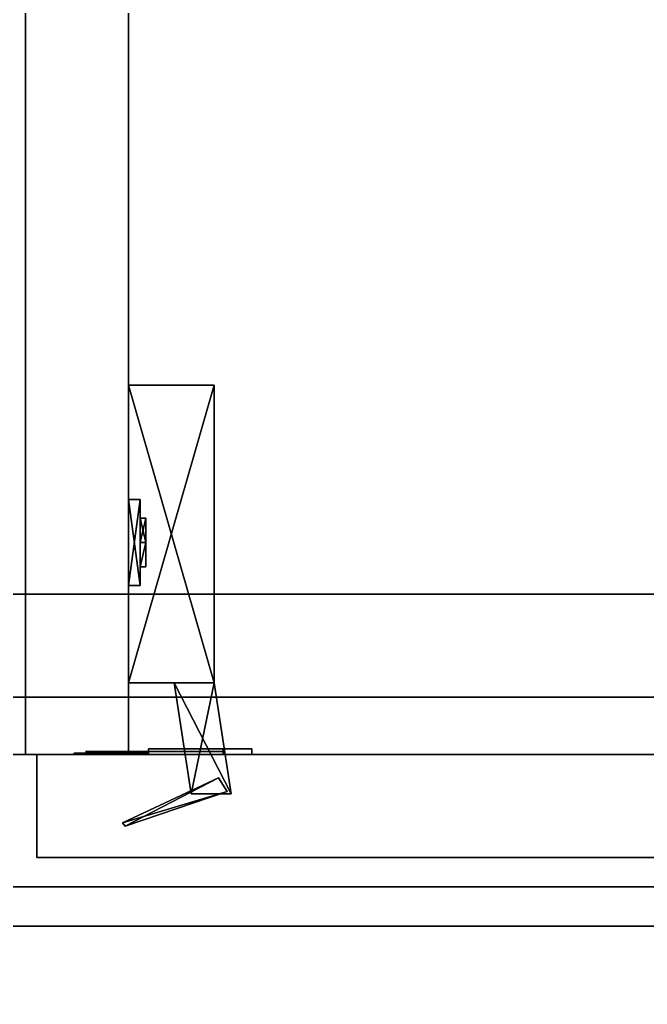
# Model space of a CAD drawing. Extents: x 0 to 5228, y -2725 to 0.
# Drawn here: x 3721.5 to 3831, y -773.6 to -601.7 of the extents above; entities that cross this region are included whole.
import ezdxf

# ---------------------------------------------------------------- set-up
doc = ezdxf.new("R2010")
doc.units = 0
for name, color, linetype in [('LAYER0', 7, 'CONTINUOUS'), ('LAYER1', 7, 'CONTINUOUS'), ('LAYER307', 7, 'CONTINUOUS'), ('LAYER335', 7, 'CONTINUOUS'), ('LAYER336', 7, 'CONTINUOUS'), ('LAYER338', 7, 'CONTINUOUS'), ('LAYER348', 28, 'CONTINUOUS'), ('LAYER349', 253, 'CONTINUOUS'), ('LAYER350', 28, 'CONTINUOUS'), ('LAYER351', 253, 'CONTINUOUS'), ('LAYER352', 251, 'CONTINUOUS'), ('LAYER640', 7, 'CONTINUOUS'), ('LAYER723', 16, 'CONTINUOUS'), ('LAYER753', 251, 'CONTINUOUS'), ('LAYER755', 251, 'CONTINUOUS')]:
    doc.layers.add(name, color=color, linetype=linetype)

msp = doc.modelspace()

# ---------------------------------------------------------------- linework, layer by layer
at = {"layer": 'LAYER0', "invisible_edges": 1}
for points in [[(5227.5, 0), (0, -2725.14), (0, 0), (5227.5, 0)], [(5227.5, -2725.14, 5), (0, 0, 5), (0, -2725.14, 5), (5227.5, -2725.14, 5)], [(0, 0, 5), (5227.5, -2725.14, 5), (5227.5, 0, 5), (0, 0, 5)], [(0, -2725.14), (5227.5, 0), (5227.5, -2725.14), (0, -2725.14)]]:
    msp.add_3dface(points, dxfattribs=at)
at = {"layer": 'LAYER307', "invisible_edges": 1}
for points in [[(3704.5, -150, 1993), (3722.5, -730, 1993), (3704.5, -730, 1993), (3704.5, -150, 1993)], [(3722.5, -730, 1993), (3704.5, -150, 1993), (3722.5, -150, 1993), (3722.5, -730, 1993)], [(3722.5, -150, 2475), (3704.5, -730, 2475), (3722.5, -730, 2475), (3722.5, -150, 2475)], [(3704.5, -730, 2475), (3722.5, -150, 2475), (3704.5, -150, 2475), (3704.5, -730, 2475)], [(3722.5, -730, 1993), (3722.5, -150, 2475), (3722.5, -730, 2475), (3722.5, -730, 1993)], [(3722.5, -150, 2475), (3722.5, -730, 1993), (3722.5, -150, 1993), (3722.5, -150, 2475)], [(3722.5, -730, 1993), (3704.5, -730, 2475), (3704.5, -730, 1993), (3722.5, -730, 1993)], [(3704.5, -730, 2475), (3722.5, -730, 1993), (3722.5, -730, 2475), (3704.5, -730, 2475)]]:
    msp.add_3dface(points, dxfattribs=at)
at = {"layer": 'LAYER335', "invisible_edges": 1}
for points in [[(3740.5, -150, 2474), (4388.5, -730, 2474), (4388.5, -150, 2474), (3740.5, -150, 2474)], [(4388.5, -730, 2474), (3740.5, -150, 2474), (3740.5, -730, 2474), (4388.5, -730, 2474)], [(3740.5, -150, 2474), (3740.5, -730, 2456), (3740.5, -730, 2474), (3740.5, -150, 2474)], [(3740.5, -730, 2456), (3740.5, -150, 2474), (3740.5, -150, 2456), (3740.5, -730, 2456)], [(3740.5, -730, 2456), (4388.5, -150, 2456), (4388.5, -730, 2456), (3740.5, -730, 2456)], [(4388.5, -150, 2456), (3740.5, -730, 2456), (3740.5, -150, 2456), (4388.5, -150, 2456)], [(3740.5, -730, 2456), (4388.5, -730, 2474), (3740.5, -730, 2474), (3740.5, -730, 2456)], [(4388.5, -730, 2474), (3740.5, -730, 2456), (4388.5, -730, 2456), (4388.5, -730, 2474)]]:
    msp.add_3dface(points, dxfattribs=at)
at = {"layer": 'LAYER336', "invisible_edges": 1}
for points in [[(4388.5, -150, 1994), (3740.5, -730, 1994), (3740.5, -150, 1994), (4388.5, -150, 1994)], [(3740.5, -730, 1994), (4388.5, -150, 1994), (4388.5, -730, 1994), (3740.5, -730, 1994)], [(3740.5, -150, 2012), (3740.5, -730, 1994), (3740.5, -730, 2012), (3740.5, -150, 2012)], [(3740.5, -730, 1994), (3740.5, -150, 2012), (3740.5, -150, 1994), (3740.5, -730, 1994)], [(4388.5, -730, 2012), (3740.5, -150, 2012), (3740.5, -730, 2012), (4388.5, -730, 2012)], [(3740.5, -150, 2012), (4388.5, -730, 2012), (4388.5, -150, 2012), (3740.5, -150, 2012)], [(4388.5, -730, 2012), (3740.5, -730, 1994), (4388.5, -730, 1994), (4388.5, -730, 2012)], [(3740.5, -730, 1994), (4388.5, -730, 2012), (3740.5, -730, 2012), (3740.5, -730, 1994)]]:
    msp.add_3dface(points, dxfattribs=at)
at = {"layer": 'LAYER338', "invisible_edges": 1}
for points in [[(3722.5, -150, 1993), (3740.5, -730, 1993), (3722.5, -730, 1993), (3722.5, -150, 1993)], [(3740.5, -730, 1993), (3722.5, -150, 1993), (3740.5, -150, 1993), (3740.5, -730, 1993)], [(3740.5, -150, 2475), (3722.5, -730, 2475), (3740.5, -730, 2475), (3740.5, -150, 2475)], [(3722.5, -730, 2475), (3740.5, -150, 2475), (3722.5, -150, 2475), (3722.5, -730, 2475)], [(3722.5, -730, 2475), (3722.5, -150, 1993), (3722.5, -730, 1993), (3722.5, -730, 2475)], [(3722.5, -150, 1993), (3722.5, -730, 2475), (3722.5, -150, 2475), (3722.5, -150, 1993)], [(3740.5, -150, 2475), (3740.5, -730, 1993), (3740.5, -150, 1993), (3740.5, -150, 2475)], [(3740.5, -730, 1993), (3740.5, -150, 2475), (3740.5, -730, 2475), (3740.5, -730, 1993)], [(3722.5, -730, 2475), (3740.5, -730, 1993), (3740.5, -730, 2475), (3722.5, -730, 2475)], [(3740.5, -730, 1993), (3722.5, -730, 2475), (3722.5, -730, 1993), (3740.5, -730, 1993)]]:
    msp.add_3dface(points, dxfattribs=at)
at = {"layer": 'LAYER348'}
for points, invisible_edges in [([(3731.99, -729.75, 2091.025), (3731, -729.75, 2096), (3733, -729.75, 2096), (3733, -729.75, 2090.5)], 10), ([(3731, -729.75, 2096), (3731.99, -729.75, 2100.975), (3733, -729.75, 2101.5), (3733, -729.75, 2096)], 10), ([(3734.808, -729.75, 2086.808), (3731.99, -729.75, 2091.025), (3733, -729.75, 2090.5), (3736.5, -729.75, 2090.5)], 10), ([(3731.99, -729.75, 2100.975), (3734.808, -729.75, 2105.192), (3736.5, -729.75, 2101.5), (3733, -729.75, 2101.5)], 10), ([(3733, -729.5, 2101.5), (3733, -729.5, 2090.5), (3740, -729.5, 2090.5), (3739.791, -729.5, 2101.317)], 4), ([(3739.025, -729.75, 2083.99), (3734.808, -729.75, 2086.808), (3736.5, -729.75, 2090.5), (3740, -729.75, 2090.5)], 10), ([(3734.808, -729.75, 2105.192), (3739.025, -729.75, 2108.01), (3740, -729.75, 2101.5), (3736.5, -729.75, 2101.5)], 10), ([(3744, -729.75, 2083), (3739.025, -729.75, 2083.99), (3740, -729.75, 2090.5), (3744, -729.75, 2087)], 2), ([(3739.025, -729.75, 2108.01), (3744, -729.75, 2109), (3744, -729.75, 2105), (3740, -729.75, 2101.5)], 8), ([(3739.791, -729.5, 2101.317), (3740, -729.5, 2090.5), (3744, -729.5, 2087), (3744, -729.5, 2105)], 5), ([(3762, -729, 2075), (3757, -729, 2087), (3744, -729, 2087), (3744, -729, 2075)], 1), ([(3762, -729, 2117), (3757, -729, 2105), (3744, -729, 2105), (3744, -729, 2117)], 1), ([(3744, -729.5, 2105), (3744, -729.5, 2087), (3757, -729.5, 2087), (3757, -729.5, 2105)], 1), ([(3762, -729, 2117), (3762, -729, 2075), (3757, -729, 2087), (3757, -729, 2105)], 10)]:
    msp.add_3dface(points, dxfattribs=dict(at, invisible_edges=invisible_edges))
for points in [[(3762, -729, 2075), (3744, -729, 2075), (3744, -729, 2075), (3762, -729, 2075)], [(3762, -729, 2117), (3744, -729, 2117), (3744, -729, 2117), (3762, -729, 2117)], [(3757, -729, 2087), (3757, -730, 2087), (3744, -730, 2087), (3744, -729, 2087)], [(3744, -729, 2087), (3744, -730, 2087), (3744, -730, 2075), (3744, -729, 2075)], [(3744, -729, 2075), (3744, -730, 2075), (3762, -730, 2075), (3762, -729, 2075)], [(3757, -729, 2105), (3757, -730, 2105), (3744, -730, 2105), (3744, -729, 2105)], [(3744, -729, 2105), (3744, -730, 2105), (3744, -730, 2117), (3744, -729, 2117)], [(3744, -729, 2117), (3744, -730, 2117), (3762, -730, 2117), (3762, -729, 2117)], [(3744, -730, 2087), (3744, -730, 2075), (3744, -730, 2087)], [(3744, -730, 2105), (3744, -730, 2117), (3744, -730, 2105)], [(3762, -730, 2075), (3744, -730, 2075), (3744, -730, 2117), (3762, -730, 2117)], [(3757, -729, 2087), (3757, -730, 2087), (3757, -730, 2105), (3757, -729, 2105)], [(3757, -730, 2087), (3757, -730, 2105), (3757, -730, 2087)], [(3762, -729, 2117), (3762, -730, 2117), (3762, -729, 2117)], [(3762, -730, 2075), (3762, -730, 2117), (3762, -729, 2117), (3762, -729, 2075)]]:
    msp.add_3dface(points, dxfattribs=at)
at = {"layer": 'LAYER349'}
for points in [[(3740.5, -665.5, 2089.217), (3755.421, -717.5, 2089.217), (3740.5, -717.5, 2089.217), (3740.5, -665.5, 2089.217)], [(3755.421, -665.5, 2089.217), (3755.421, -717.5, 2089.217), (3740.5, -665.5, 2089.217), (3755.421, -665.5, 2089.217)], [(3740.5, -665.5, 2102.783), (3755.421, -665.5, 2089.217), (3740.5, -665.5, 2089.217), (3740.5, -665.5, 2102.783)], [(3755.421, -665.5, 2102.783), (3755.421, -665.5, 2089.217), (3740.5, -665.5, 2102.783), (3755.421, -665.5, 2102.783)], [(3740.5, -717.5, 2102.783), (3755.421, -665.5, 2102.783), (3740.5, -665.5, 2102.783), (3740.5, -717.5, 2102.783)], [(3755.421, -717.5, 2102.783), (3755.421, -665.5, 2102.783), (3740.5, -717.5, 2102.783), (3755.421, -717.5, 2102.783)], [(3755.421, -665.5, 2089.217), (3755.421, -717.5, 2102.783), (3755.421, -717.5, 2089.217), (3755.421, -665.5, 2089.217)], [(3755.421, -665.5, 2102.783), (3755.421, -717.5, 2102.783), (3755.421, -665.5, 2089.217), (3755.421, -665.5, 2102.783)], [(3740.5, -685.5, 2122), (3740.5, -700.5, 2122), (3742.49, -700.5, 2122), (3740.5, -685.5, 2122)], [(3742.49, -685.5, 2122), (3740.5, -685.5, 2122), (3742.49, -700.5, 2122), (3742.49, -685.5, 2122)], [(3740.5, -685.5, 2070), (3740.5, -685.5, 2122), (3742.49, -685.5, 2122), (3740.5, -685.5, 2070)], [(3742.49, -685.5, 2070), (3740.5, -685.5, 2070), (3742.49, -685.5, 2122), (3742.49, -685.5, 2070)], [(3740.5, -700.5, 2070), (3740.5, -685.5, 2070), (3742.49, -685.5, 2070), (3740.5, -700.5, 2070)], [(3742.49, -700.5, 2070), (3740.5, -700.5, 2070), (3742.49, -685.5, 2070), (3742.49, -700.5, 2070)], [(3742.49, -685.5, 2122), (3742.49, -700.5, 2122), (3742.49, -700.5, 2070), (3742.49, -685.5, 2122)], [(3742.49, -685.5, 2070), (3742.49, -685.5, 2122), (3742.49, -700.5, 2070), (3742.49, -685.5, 2070)], [(3742.49, -693, 2109.291), (3743.484, -688.7573, 2114.087), (3743.484, -693, 2109.291), (3742.49, -693, 2109.291)], [(3742.49, -688.7573, 2114.087), (3743.484, -688.7573, 2114.087), (3742.49, -693, 2109.291), (3742.49, -688.7573, 2114.087)], [(3742.49, -688.7573, 2114.087), (3743.484, -693, 2118.883), (3743.484, -688.7573, 2114.087), (3742.49, -688.7573, 2114.087)], [(3742.49, -693, 2118.883), (3743.484, -693, 2118.883), (3742.49, -688.7573, 2114.087), (3742.49, -693, 2118.883)], [(3742.49, -693, 2109.291), (3742.49, -688.7573, 2114.087), (3742.49, -693, 2118.883), (3742.49, -693, 2109.291)], [(3742.49, -693, 2073.117), (3743.484, -688.7573, 2077.913), (3743.484, -693, 2073.117), (3742.49, -693, 2073.117)], [(3742.49, -688.7573, 2077.913), (3743.484, -688.7573, 2077.913), (3742.49, -693, 2073.117), (3742.49, -688.7573, 2077.913)], [(3742.49, -688.7573, 2077.913), (3743.484, -693, 2082.709), (3743.484, -688.7573, 2077.913), (3742.49, -688.7573, 2077.913)], [(3742.49, -693, 2082.709), (3743.484, -693, 2082.709), (3742.49, -688.7573, 2077.913), (3742.49, -693, 2082.709)], [(3742.49, -693, 2073.117), (3742.49, -688.7573, 2077.913), (3742.49, -693, 2082.709), (3742.49, -693, 2073.117)], [(3743.484, -697.2427, 2114.087), (3743.484, -688.7573, 2114.087), (3743.484, -693, 2118.883), (3743.484, -697.2427, 2114.087)], [(3743.484, -693, 2109.291), (3743.484, -688.7573, 2114.087), (3743.484, -697.2427, 2114.087), (3743.484, -693, 2109.291)], [(3743.484, -697.2427, 2077.913), (3743.484, -688.7573, 2077.913), (3743.484, -693, 2082.709), (3743.484, -697.2427, 2077.913)], [(3743.484, -693, 2073.117), (3743.484, -688.7573, 2077.913), (3743.484, -697.2427, 2077.913), (3743.484, -693, 2073.117)], [(3742.49, -697.2427, 2114.087), (3743.484, -693, 2109.291), (3743.484, -697.2427, 2114.087), (3742.49, -697.2427, 2114.087)], [(3742.49, -693, 2109.291), (3743.484, -693, 2109.291), (3742.49, -697.2427, 2114.087), (3742.49, -693, 2109.291)], [(3742.49, -697.2427, 2114.087), (3742.49, -693, 2109.291), (3742.49, -693, 2118.883), (3742.49, -697.2427, 2114.087)], [(3742.49, -697.2427, 2114.087), (3743.484, -693, 2118.883), (3742.49, -693, 2118.883), (3742.49, -697.2427, 2114.087)], [(3743.484, -697.2427, 2114.087), (3743.484, -693, 2118.883), (3742.49, -697.2427, 2114.087), (3743.484, -697.2427, 2114.087)], [(3742.49, -697.2427, 2077.913), (3743.484, -693, 2073.117), (3743.484, -697.2427, 2077.913), (3742.49, -697.2427, 2077.913)], [(3742.49, -693, 2073.117), (3743.484, -693, 2073.117), (3742.49, -697.2427, 2077.913), (3742.49, -693, 2073.117)], [(3742.49, -697.2427, 2077.913), (3742.49, -693, 2073.117), (3742.49, -693, 2082.709), (3742.49, -697.2427, 2077.913)], [(3742.49, -697.2427, 2077.913), (3743.484, -693, 2082.709), (3742.49, -693, 2082.709), (3742.49, -697.2427, 2077.913)], [(3743.484, -697.2427, 2077.913), (3743.484, -693, 2082.709), (3742.49, -697.2427, 2077.913), (3743.484, -697.2427, 2077.913)], [(3742.49, -700.5, 2122), (3740.5, -700.5, 2122), (3740.5, -700.5, 2070), (3742.49, -700.5, 2122)], [(3742.49, -700.5, 2070), (3742.49, -700.5, 2122), (3740.5, -700.5, 2070), (3742.49, -700.5, 2070)], [(3748.458, -717.5, 2089.217), (3758.406, -736.8652, 2089.217), (3751.442, -736.8652, 2089.217), (3748.458, -717.5, 2089.217)], [(3755.421, -717.5, 2089.217), (3758.406, -736.8652, 2089.217), (3748.458, -717.5, 2089.217), (3755.421, -717.5, 2089.217)], [(3751.442, -736.8652, 2102.783), (3755.421, -717.5, 2102.783), (3748.458, -717.5, 2102.783), (3751.442, -736.8652, 2102.783)], [(3758.406, -736.8652, 2102.783), (3755.421, -717.5, 2102.783), (3751.442, -736.8652, 2102.783), (3758.406, -736.8652, 2102.783)], [(3755.421, -717.5, 2089.217), (3758.406, -736.8652, 2102.783), (3758.406, -736.8652, 2089.217), (3755.421, -717.5, 2089.217)], [(3755.421, -717.5, 2102.783), (3758.406, -736.8652, 2102.783), (3755.421, -717.5, 2089.217), (3755.421, -717.5, 2102.783)], [(3756.192, -734.0752, 2090.348), (3739.909, -742.5, 2090.348), (3739.418, -741.9229, 2090.348), (3756.192, -734.0752, 2090.348)], [(3739.418, -741.9229, 2101.652), (3757.682, -736.4556, 2101.652), (3756.192, -734.0752, 2101.652), (3739.418, -741.9229, 2101.652)], [(3757.682, -736.4556, 2090.348), (3739.909, -742.5, 2090.348), (3756.192, -734.0752, 2090.348), (3757.682, -736.4556, 2090.348)], [(3739.909, -742.5, 2101.652), (3757.682, -736.4556, 2101.652), (3739.418, -741.9229, 2101.652), (3739.909, -742.5, 2101.652)], [(3757.682, -736.4556, 2090.348), (3739.909, -742.5, 2101.652), (3739.909, -742.5, 2090.348), (3757.682, -736.4556, 2090.348)], [(3757.682, -736.4556, 2101.652), (3739.909, -742.5, 2101.652), (3757.682, -736.4556, 2090.348), (3757.682, -736.4556, 2101.652)]]:
    msp.add_3dface(points, dxfattribs=at)
at = {"layer": 'LAYER350'}
for points, invisible_edges in [([(3731.99, -729.75, 2367.025), (3731, -729.75, 2372), (3733, -729.75, 2372), (3733, -729.75, 2366.5)], 10), ([(3731, -729.75, 2372), (3731.99, -729.75, 2376.975), (3733, -729.75, 2377.5), (3733, -729.75, 2372)], 10), ([(3734.808, -729.75, 2362.808), (3731.99, -729.75, 2367.025), (3733, -729.75, 2366.5), (3736.5, -729.75, 2366.5)], 10), ([(3731.99, -729.75, 2376.975), (3734.808, -729.75, 2381.192), (3736.5, -729.75, 2377.5), (3733, -729.75, 2377.5)], 10), ([(3733, -729.5, 2377.5), (3733, -729.5, 2366.5), (3740, -729.5, 2366.5), (3739.791, -729.5, 2377.317)], 4), ([(3739.025, -729.75, 2359.99), (3734.808, -729.75, 2362.808), (3736.5, -729.75, 2366.5), (3740, -729.75, 2366.5)], 10), ([(3734.808, -729.75, 2381.192), (3739.025, -729.75, 2384.01), (3740, -729.75, 2377.5), (3736.5, -729.75, 2377.5)], 10), ([(3744, -729.75, 2359), (3739.025, -729.75, 2359.99), (3740, -729.75, 2366.5), (3744, -729.75, 2363)], 2), ([(3739.025, -729.75, 2384.01), (3744, -729.75, 2385), (3744, -729.75, 2381), (3740, -729.75, 2377.5)], 8), ([(3739.791, -729.5, 2377.317), (3740, -729.5, 2366.5), (3744, -729.5, 2363), (3744, -729.5, 2381)], 5), ([(3762, -729, 2351), (3757, -729, 2363), (3744, -729, 2363), (3744, -729, 2351)], 1), ([(3762, -729, 2393), (3757, -729, 2381), (3744, -729, 2381), (3744, -729, 2393)], 1), ([(3744, -729.5, 2381), (3744, -729.5, 2363), (3757, -729.5, 2363), (3757, -729.5, 2381)], 1), ([(3762, -729, 2393), (3762, -729, 2351), (3757, -729, 2363), (3757, -729, 2381)], 10)]:
    msp.add_3dface(points, dxfattribs=dict(at, invisible_edges=invisible_edges))
for points in [[(3762, -729, 2351), (3744, -729, 2351), (3744, -729, 2351), (3762, -729, 2351)], [(3762, -729, 2393), (3744, -729, 2393), (3744, -729, 2393), (3762, -729, 2393)], [(3757, -729, 2363), (3757, -730, 2363), (3744, -730, 2363), (3744, -729, 2363)], [(3744, -729, 2363), (3744, -730, 2363), (3744, -730, 2351), (3744, -729, 2351)], [(3744, -729, 2351), (3744, -730, 2351), (3762, -730, 2351), (3762, -729, 2351)], [(3757, -729, 2381), (3757, -730, 2381), (3744, -730, 2381), (3744, -729, 2381)], [(3744, -729, 2381), (3744, -730, 2381), (3744, -730, 2393), (3744, -729, 2393)], [(3744, -729, 2393), (3744, -730, 2393), (3762, -730, 2393), (3762, -729, 2393)], [(3744, -730, 2363), (3744, -730, 2351), (3744, -730, 2363)], [(3744, -730, 2381), (3744, -730, 2393), (3744, -730, 2381)], [(3762, -730, 2351), (3744, -730, 2351), (3744, -730, 2393), (3762, -730, 2393)], [(3757, -729, 2363), (3757, -730, 2363), (3757, -730, 2381), (3757, -729, 2381)], [(3757, -730, 2363), (3757, -730, 2381), (3757, -730, 2363)], [(3762, -729, 2393), (3762, -730, 2393), (3762, -729, 2393)], [(3762, -730, 2351), (3762, -730, 2393), (3762, -729, 2393), (3762, -729, 2351)]]:
    msp.add_3dface(points, dxfattribs=at)
at = {"layer": 'LAYER351'}
for points in [[(3740.5, -665.5, 2365.217), (3755.421, -717.5, 2365.217), (3740.5, -717.5, 2365.217), (3740.5, -665.5, 2365.217)], [(3755.421, -665.5, 2365.217), (3755.421, -717.5, 2365.217), (3740.5, -665.5, 2365.217), (3755.421, -665.5, 2365.217)], [(3740.5, -665.5, 2378.783), (3755.421, -665.5, 2365.217), (3740.5, -665.5, 2365.217), (3740.5, -665.5, 2378.783)], [(3755.421, -665.5, 2378.783), (3755.421, -665.5, 2365.217), (3740.5, -665.5, 2378.783), (3755.421, -665.5, 2378.783)], [(3740.5, -717.5, 2378.783), (3755.421, -665.5, 2378.783), (3740.5, -665.5, 2378.783), (3740.5, -717.5, 2378.783)], [(3755.421, -717.5, 2378.783), (3755.421, -665.5, 2378.783), (3740.5, -717.5, 2378.783), (3755.421, -717.5, 2378.783)], [(3755.421, -665.5, 2365.217), (3755.421, -717.5, 2378.783), (3755.421, -717.5, 2365.217), (3755.421, -665.5, 2365.217)], [(3755.421, -665.5, 2378.783), (3755.421, -717.5, 2378.783), (3755.421, -665.5, 2365.217), (3755.421, -665.5, 2378.783)], [(3740.5, -685.5, 2398), (3740.5, -700.5, 2398), (3742.49, -700.5, 2398), (3740.5, -685.5, 2398)], [(3742.49, -685.5, 2398), (3740.5, -685.5, 2398), (3742.49, -700.5, 2398), (3742.49, -685.5, 2398)], [(3740.5, -685.5, 2346), (3740.5, -685.5, 2398), (3742.49, -685.5, 2398), (3740.5, -685.5, 2346)], [(3742.49, -685.5, 2346), (3740.5, -685.5, 2346), (3742.49, -685.5, 2398), (3742.49, -685.5, 2346)], [(3740.5, -700.5, 2346), (3740.5, -685.5, 2346), (3742.49, -685.5, 2346), (3740.5, -700.5, 2346)], [(3742.49, -700.5, 2346), (3740.5, -700.5, 2346), (3742.49, -685.5, 2346), (3742.49, -700.5, 2346)], [(3742.49, -685.5, 2398), (3742.49, -700.5, 2398), (3742.49, -700.5, 2346), (3742.49, -685.5, 2398)], [(3742.49, -685.5, 2346), (3742.49, -685.5, 2398), (3742.49, -700.5, 2346), (3742.49, -685.5, 2346)], [(3742.49, -693, 2385.291), (3743.484, -688.7573, 2390.087), (3743.484, -693, 2385.291), (3742.49, -693, 2385.291)], [(3742.49, -688.7573, 2390.087), (3743.484, -688.7573, 2390.087), (3742.49, -693, 2385.291), (3742.49, -688.7573, 2390.087)], [(3742.49, -688.7573, 2390.087), (3743.484, -693, 2394.883), (3743.484, -688.7573, 2390.087), (3742.49, -688.7573, 2390.087)], [(3742.49, -693, 2394.883), (3743.484, -693, 2394.883), (3742.49, -688.7573, 2390.087), (3742.49, -693, 2394.883)], [(3742.49, -693, 2385.291), (3742.49, -688.7573, 2390.087), (3742.49, -693, 2394.883), (3742.49, -693, 2385.291)], [(3742.49, -693, 2349.117), (3743.484, -688.7573, 2353.913), (3743.484, -693, 2349.117), (3742.49, -693, 2349.117)], [(3742.49, -688.7573, 2353.913), (3743.484, -688.7573, 2353.913), (3742.49, -693, 2349.117), (3742.49, -688.7573, 2353.913)], [(3742.49, -688.7573, 2353.913), (3743.484, -693, 2358.709), (3743.484, -688.7573, 2353.913), (3742.49, -688.7573, 2353.913)], [(3742.49, -693, 2358.709), (3743.484, -693, 2358.709), (3742.49, -688.7573, 2353.913), (3742.49, -693, 2358.709)], [(3742.49, -693, 2349.117), (3742.49, -688.7573, 2353.913), (3742.49, -693, 2358.709), (3742.49, -693, 2349.117)], [(3743.484, -697.2427, 2390.087), (3743.484, -688.7573, 2390.087), (3743.484, -693, 2394.883), (3743.484, -697.2427, 2390.087)], [(3743.484, -693, 2385.291), (3743.484, -688.7573, 2390.087), (3743.484, -697.2427, 2390.087), (3743.484, -693, 2385.291)], [(3743.484, -697.2427, 2353.913), (3743.484, -688.7573, 2353.913), (3743.484, -693, 2358.709), (3743.484, -697.2427, 2353.913)], [(3743.484, -693, 2349.117), (3743.484, -688.7573, 2353.913), (3743.484, -697.2427, 2353.913), (3743.484, -693, 2349.117)], [(3742.49, -697.2427, 2390.087), (3743.484, -693, 2385.291), (3743.484, -697.2427, 2390.087), (3742.49, -697.2427, 2390.087)], [(3742.49, -693, 2385.291), (3743.484, -693, 2385.291), (3742.49, -697.2427, 2390.087), (3742.49, -693, 2385.291)], [(3742.49, -697.2427, 2390.087), (3742.49, -693, 2385.291), (3742.49, -693, 2394.883), (3742.49, -697.2427, 2390.087)], [(3742.49, -697.2427, 2390.087), (3743.484, -693, 2394.883), (3742.49, -693, 2394.883), (3742.49, -697.2427, 2390.087)], [(3743.484, -697.2427, 2390.087), (3743.484, -693, 2394.883), (3742.49, -697.2427, 2390.087), (3743.484, -697.2427, 2390.087)], [(3742.49, -697.2427, 2353.913), (3743.484, -693, 2349.117), (3743.484, -697.2427, 2353.913), (3742.49, -697.2427, 2353.913)], [(3742.49, -693, 2349.117), (3743.484, -693, 2349.117), (3742.49, -697.2427, 2353.913), (3742.49, -693, 2349.117)], [(3742.49, -697.2427, 2353.913), (3742.49, -693, 2349.117), (3742.49, -693, 2358.709), (3742.49, -697.2427, 2353.913)], [(3742.49, -697.2427, 2353.913), (3743.484, -693, 2358.709), (3742.49, -693, 2358.709), (3742.49, -697.2427, 2353.913)], [(3743.484, -697.2427, 2353.913), (3743.484, -693, 2358.709), (3742.49, -697.2427, 2353.913), (3743.484, -697.2427, 2353.913)], [(3742.49, -700.5, 2398), (3740.5, -700.5, 2398), (3740.5, -700.5, 2346), (3742.49, -700.5, 2398)], [(3742.49, -700.5, 2346), (3742.49, -700.5, 2398), (3740.5, -700.5, 2346), (3742.49, -700.5, 2346)], [(3748.458, -717.5, 2365.217), (3758.406, -736.8652, 2365.217), (3751.442, -736.8652, 2365.217), (3748.458, -717.5, 2365.217)], [(3755.421, -717.5, 2365.217), (3758.406, -736.8652, 2365.217), (3748.458, -717.5, 2365.217), (3755.421, -717.5, 2365.217)], [(3751.442, -736.8652, 2378.783), (3755.421, -717.5, 2378.783), (3748.458, -717.5, 2378.783), (3751.442, -736.8652, 2378.783)], [(3758.406, -736.8652, 2378.783), (3755.421, -717.5, 2378.783), (3751.442, -736.8652, 2378.783), (3758.406, -736.8652, 2378.783)], [(3755.421, -717.5, 2365.217), (3758.406, -736.8652, 2378.783), (3758.406, -736.8652, 2365.217), (3755.421, -717.5, 2365.217)], [(3755.421, -717.5, 2378.783), (3758.406, -736.8652, 2378.783), (3755.421, -717.5, 2365.217), (3755.421, -717.5, 2378.783)], [(3756.192, -734.0752, 2366.348), (3739.909, -742.5, 2366.348), (3739.418, -741.9229, 2366.348), (3756.192, -734.0752, 2366.348)], [(3739.418, -741.9229, 2377.652), (3757.682, -736.4556, 2377.652), (3756.192, -734.0752, 2377.652), (3739.418, -741.9229, 2377.652)], [(3757.682, -736.4556, 2366.348), (3739.909, -742.5, 2366.348), (3756.192, -734.0752, 2366.348), (3757.682, -736.4556, 2366.348)], [(3739.909, -742.5, 2377.652), (3757.682, -736.4556, 2377.652), (3739.418, -741.9229, 2377.652), (3739.909, -742.5, 2377.652)], [(3757.682, -736.4556, 2366.348), (3739.909, -742.5, 2377.652), (3739.909, -742.5, 2366.348), (3757.682, -736.4556, 2366.348)], [(3757.682, -736.4556, 2377.652), (3739.909, -742.5, 2377.652), (3757.682, -736.4556, 2366.348), (3757.682, -736.4556, 2377.652)]]:
    msp.add_3dface(points, dxfattribs=at)
at = {"layer": 'LAYER352', "invisible_edges": 1}
for points in [[(4063, -730, 1968), (3724.5, -730, 2472), (4063, -730, 2472), (4063, -730, 1968)], [(3724.5, -730, 2472), (4063, -730, 1968), (3724.5, -730, 1968), (3724.5, -730, 2472)], [(4063, -730, 1968), (3724.5, -748, 1968), (3724.5, -730, 1968), (4063, -730, 1968)], [(3724.5, -748, 1968), (4063, -730, 1968), (4063, -748, 1968), (3724.5, -748, 1968)], [(3724.5, -748, 1968), (3724.5, -730, 2472), (3724.5, -730, 1968), (3724.5, -748, 1968)], [(3724.5, -730, 2472), (3724.5, -748, 1968), (3724.5, -748, 2472), (3724.5, -730, 2472)], [(4063, -748, 2472), (3724.5, -730, 2472), (3724.5, -748, 2472), (4063, -748, 2472)], [(3724.5, -730, 2472), (4063, -748, 2472), (4063, -730, 2472), (3724.5, -730, 2472)], [(3724.5, -748, 1968), (4063, -748, 2472), (3724.5, -748, 2472), (3724.5, -748, 1968)], [(4063, -748, 2472), (3724.5, -748, 1968), (4063, -748, 1968), (4063, -748, 2472)]]:
    msp.add_3dface(points, dxfattribs=at)
at = {"layer": 'LAYER640'}
for points, invisible_edges in [([(3232.06, -305.5, 885), (4409.5, -153.1201, 885), (4409.5, -753.1201, 885), (3232.06, -305.5, 885)], 5), ([(4409.5, -153.1201, 925), (3232.06, -305.5, 925), (4409.5, -753.1201, 925), (4409.5, -153.1201, 925)], 3), ([(3232.06, -305.5, 885), (4409.5, -753.1201, 885), (3249.29, -313.0801, 885), (3232.06, -305.5, 885)], 3), ([(4409.5, -753.1201, 925), (3232.06, -305.5, 925), (3249.29, -313.0801, 925), (4409.5, -753.1201, 925)], 5), ([(3249.29, -313.0801, 885), (4409.5, -753.1201, 885), (3264.54, -322.3101, 885), (3249.29, -313.0801, 885)], 3), ([(4409.5, -753.1201, 925), (3249.29, -313.0801, 925), (3264.54, -322.3101, 925), (4409.5, -753.1201, 925)], 5), ([(3264.54, -322.3101, 885), (4409.5, -753.1201, 885), (3277.46, -333.1899, 885), (3264.54, -322.3101, 885)], 3), ([(4409.5, -753.1201, 925), (3264.54, -322.3101, 925), (3277.46, -333.1899, 925), (4409.5, -753.1201, 925)], 5), ([(3277.46, -333.1899, 885), (4409.5, -753.1201, 885), (3288.06, -345.5, 885), (3277.46, -333.1899, 885)], 3), ([(4409.5, -753.1201, 925), (3277.46, -333.1899, 925), (3288.06, -345.5, 925), (4409.5, -753.1201, 925)], 5), ([(3288.06, -345.5, 885), (4409.5, -753.1201, 885), (3295.68, -358.75, 885), (3288.06, -345.5, 885)], 3), ([(4409.5, -753.1201, 925), (3288.06, -345.5, 925), (3295.68, -358.75, 925), (4409.5, -753.1201, 925)], 5), ([(3295.68, -358.75, 885), (4409.5, -753.1201, 885), (3300.32, -372.7202, 885), (3295.68, -358.75, 885)], 3), ([(4409.5, -753.1201, 925), (3295.68, -358.75, 925), (3300.32, -372.7202, 925), (4409.5, -753.1201, 925)], 5), ([(3300.32, -372.7202, 885), (4409.5, -753.1201, 885), (3301.98, -386.9199, 885), (3300.32, -372.7202, 885)], 3), ([(4409.5, -753.1201, 925), (3300.32, -372.7202, 925), (3301.98, -386.9199, 925), (4409.5, -753.1201, 925)], 5), ([(3301.98, -386.9199, 885), (4409.5, -753.1201, 885), (3300.32, -563.4702, 885), (3301.98, -386.9199, 885)], 3), ([(4409.5, -753.1201, 925), (3301.98, -386.9199, 925), (3300.32, -563.4702, 925), (4409.5, -753.1201, 925)], 5), ([(3300.32, -563.4702, 885), (4409.5, -753.1201, 885), (3295.68, -577.2002, 885), (3300.32, -563.4702, 885)], 3), ([(4409.5, -753.1201, 925), (3300.32, -563.4702, 925), (3295.68, -577.2002, 925), (4409.5, -753.1201, 925)], 5), ([(3295.68, -577.2002, 885), (4409.5, -753.1201, 885), (3288.06, -590.4502, 885), (3295.68, -577.2002, 885)], 3), ([(4409.5, -753.1201, 925), (3295.68, -577.2002, 925), (3288.06, -590.4502, 925), (4409.5, -753.1201, 925)], 5), ([(3288.06, -590.4502, 885), (4409.5, -753.1201, 885), (3277.46, -602.7603, 885), (3288.06, -590.4502, 885)], 3), ([(4409.5, -753.1201, 925), (3288.06, -590.4502, 925), (3277.46, -602.7603, 925), (4409.5, -753.1201, 925)], 5), ([(3277.46, -602.7603, 885), (4409.5, -753.1201, 885), (3264.54, -613.6401, 885), (3277.46, -602.7603, 885)], 3), ([(4409.5, -753.1201, 925), (3277.46, -602.7603, 925), (3264.54, -613.6401, 925), (4409.5, -753.1201, 925)], 5), ([(3264.54, -613.6401, 885), (4409.5, -753.1201, 885), (3249.29, -622.8701, 885), (3264.54, -613.6401, 885)], 3), ([(4409.5, -753.1201, 925), (3264.54, -613.6401, 925), (3249.29, -622.8701, 925), (4409.5, -753.1201, 925)], 5), ([(3249.29, -622.8701, 885), (4409.5, -753.1201, 885), (3232.06, -630.4502, 885), (3249.29, -622.8701, 885)], 3), ([(4409.5, -753.1201, 925), (3249.29, -622.8701, 925), (3232.06, -630.4502, 925), (4409.5, -753.1201, 925)], 5), ([(3232.06, -630.4502, 885), (4409.5, -753.1201, 885), (3213.51, -635.8901, 885), (3232.06, -630.4502, 885)], 3), ([(4409.5, -753.1201, 925), (3232.06, -630.4502, 925), (3213.51, -635.8901, 925), (4409.5, -753.1201, 925)], 5), ([(3213.51, -635.8901, 885), (4409.5, -753.1201, 885), (3194.29, -639.2002, 885), (3213.51, -635.8901, 885)], 3), ([(4409.5, -753.1201, 925), (3213.51, -635.8901, 925), (3194.29, -639.2002, 925), (4409.5, -753.1201, 925)], 5), ([(3194.29, -639.2002, 885), (4409.5, -753.1201, 885), (3174.07, -640.3901, 885), (3194.29, -639.2002, 885)], 3), ([(4409.5, -753.1201, 925), (3194.29, -639.2002, 925), (3174.07, -640.3901, 925), (4409.5, -753.1201, 925)], 5), ([(2354.5, -753.1201, 885), (2868.89, -640.3901, 885), (4409.5, -753.1201, 885), (2354.5, -753.1201, 885)], 3), ([(4409.5, -753.1201, 925), (3174.07, -640.3901, 925), (2354.5, -753.1201, 925), (4409.5, -753.1201, 925)], 3), ([(3174.07, -640.3901, 885), (4409.5, -753.1201, 885), (2868.89, -640.3901, 885), (3174.07, -640.3901, 885)], 3), ([(2354.5, -753.1201, 925), (4409.5, -753.1201, 885), (4409.5, -753.1201, 925), (2354.5, -753.1201, 925)], 1), ([(4409.5, -753.1201, 885), (2354.5, -753.1201, 925), (2354.5, -753.1201, 885), (4409.5, -753.1201, 885)], 1)]:
    msp.add_3dface(points, dxfattribs=dict(at, invisible_edges=invisible_edges))
at = {"layer": 'LAYER723', "invisible_edges": 1}
for points in [[(3989.5, -150, 5), (3391.5, -760, 5), (3391.5, -150, 5), (3989.5, -150, 5)], [(3391.5, -760, 5), (3989.5, -150, 5), (3989.5, -760, 5), (3391.5, -760, 5)], [(3989.5, -760, 850), (3391.5, -150, 850), (3391.5, -760, 850), (3989.5, -760, 850)], [(3391.5, -150, 850), (3989.5, -760, 850), (3989.5, -150, 850), (3391.5, -150, 850)], [(3989.5, -760, 850), (3391.5, -760, 5), (3989.5, -760, 5), (3989.5, -760, 850)], [(3391.5, -760, 5), (3989.5, -760, 850), (3391.5, -760, 850), (3391.5, -760, 5)]]:
    msp.add_3dface(points, dxfattribs=at)
at = {"layer": 'LAYER753', "invisible_edges": 1}
for points in [[(4409.5, -450, 1975), (2354.5, -730, 1975), (2354.5, -450, 1975), (4409.5, -450, 1975)], [(2354.5, -730, 1975), (4409.5, -450, 1975), (4409.5, -730, 1975), (2354.5, -730, 1975)], [(4409.5, -730, 1993), (2354.5, -450, 1993), (2354.5, -730, 1993), (4409.5, -730, 1993)], [(2354.5, -450, 1993), (4409.5, -730, 1993), (4409.5, -450, 1993), (2354.5, -450, 1993)], [(4409.5, -730, 1993), (2354.5, -730, 1975), (4409.5, -730, 1975), (4409.5, -730, 1993)], [(2354.5, -730, 1975), (4409.5, -730, 1993), (2354.5, -730, 1993), (2354.5, -730, 1975)]]:
    msp.add_3dface(points, dxfattribs=at)
at = {"layer": 'LAYER755', "invisible_edges": 1}
for points in [[(5098.5, -702, 2545), (3038.5, -702, 2475), (3038.5, -702, 2545), (5098.5, -702, 2545)], [(3038.5, -702, 2475), (5098.5, -702, 2545), (5098.5, -702, 2475), (3038.5, -702, 2475)], [(5098.5, -720, 2475), (3038.5, -702, 2475), (5098.5, -702, 2475), (5098.5, -720, 2475)], [(3038.5, -702, 2475), (5098.5, -720, 2475), (3038.5, -720, 2475), (3038.5, -702, 2475)], [(3038.5, -720, 2545), (5098.5, -702, 2545), (3038.5, -702, 2545), (3038.5, -720, 2545)], [(5098.5, -702, 2545), (3038.5, -720, 2545), (5098.5, -720, 2545), (5098.5, -702, 2545)], [(5098.5, -720, 2475), (3038.5, -720, 2545), (3038.5, -720, 2475), (5098.5, -720, 2475)], [(3038.5, -720, 2545), (5098.5, -720, 2475), (5098.5, -720, 2545), (3038.5, -720, 2545)]]:
    msp.add_3dface(points, dxfattribs=at)

# ---------------------------------------------------------------- meshes
at = {"layer": 'LAYER1'}
mesh = msp.add_polymesh((6, 2), dxfattribs=at)
for k, corner in enumerate([(4927.5, -150, 2523), (977.5, -150, 2523), (4927.5, -330, 2523), (4927.5, -150, 2523), (5077.5, -330, 2523), (4927.5, -330, 2523), (5077.5, -2165, 2523), (5077.5, -330, 2523), (2281.5, -2165, 2523), (5077.5, -2165, 2523), (2281.5, -2315, 2523), (5227.5, -2315, 2523)]):
    mesh.set_mesh_vertex(divmod(k, 2), corner)
at = {"layer": 'LAYER348'}
mesh = msp.add_polymesh((2, 9), dxfattribs=at)
for k, corner in enumerate([(3744, -729.75, 2083), (3739.025, -729.75, 2083.99), (3734.808, -729.75, 2086.808), (3731.99, -729.75, 2091.025), (3731, -729.75, 2096), (3731.99, -729.75, 2100.975), (3734.808, -729.75, 2105.192), (3739.025, -729.75, 2108.01), (3744, -729.75, 2109), (3744, -730, 2083), (3739.025, -730, 2083.99), (3734.808, -730, 2086.808), (3731.99, -730, 2091.025), (3731, -730, 2096), (3731.99, -730, 2100.975), (3734.808, -730, 2105.192), (3739.025, -730, 2108.01), (3744, -730, 2109)]):
    mesh.set_mesh_vertex(divmod(k, 9), corner)
at = {"layer": 'LAYER350'}
mesh = msp.add_polymesh((2, 9), dxfattribs=at)
for k, corner in enumerate([(3744, -729.75, 2359), (3739.025, -729.75, 2359.99), (3734.808, -729.75, 2362.808), (3731.99, -729.75, 2367.025), (3731, -729.75, 2372), (3731.99, -729.75, 2376.975), (3734.808, -729.75, 2381.192), (3739.025, -729.75, 2384.01), (3744, -729.75, 2385), (3744, -730, 2359), (3739.025, -730, 2359.99), (3734.808, -730, 2362.808), (3731.99, -730, 2367.025), (3731, -730, 2372), (3731.99, -730, 2376.975), (3734.808, -730, 2381.192), (3739.025, -730, 2384.01), (3744, -730, 2385)]):
    mesh.set_mesh_vertex(divmod(k, 9), corner)

doc.saveas('drawing.dxf')
